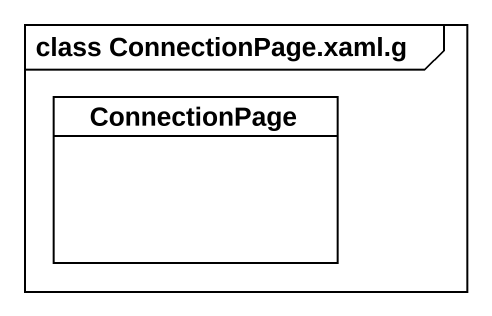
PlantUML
@startuml
mainframe class ConnectionPage.xaml.g
hide circle
hide empty members
class ConnectionPage
@enduml
